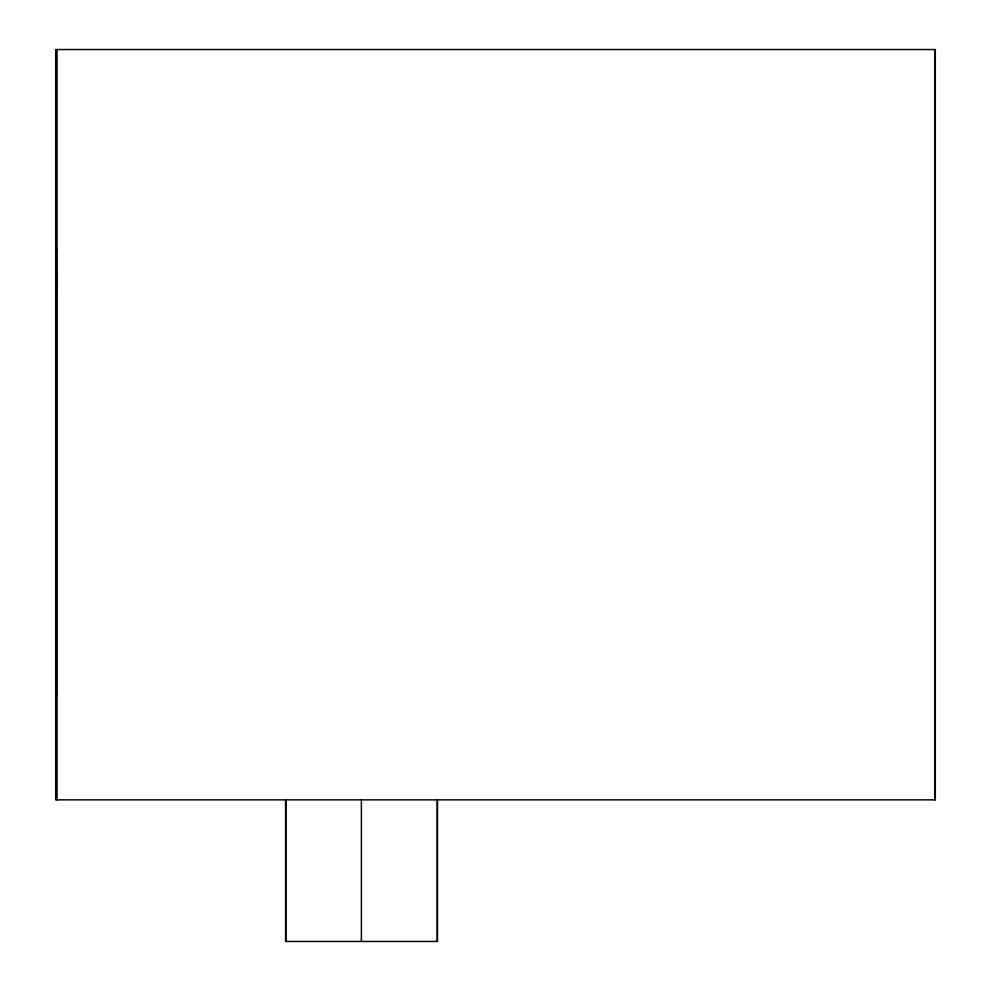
<?xml version="1.0" encoding="UTF-8"?>
<svg xmlns="http://www.w3.org/2000/svg" width="991" height="991" viewBox="0 0 991 991"><rect width="100%" height="100%" fill="white"/><g stroke="black" fill="none" stroke-linecap="round" stroke-linejoin="round"><path stroke-width="1.49" d="M56.921 249.113L55.694 249.113L56.921 293.708M55.694 695.063L57.032 695.063M934.996 49.55L934.996 799.861M437.489 799.861L437.489 941.45L285.581 941.45L285.581 799.861M437.204 799.861L437.204 941.45M361.393 799.861L361.393 941.45M285.904 799.861L285.904 941.45M57.032 49.55L57.032 799.861M56.363 249.113L56.363 695.063M935.306 49.55L55.694 49.55L55.694 799.861L935.306 799.861L935.306 49.55"/></g></svg>
